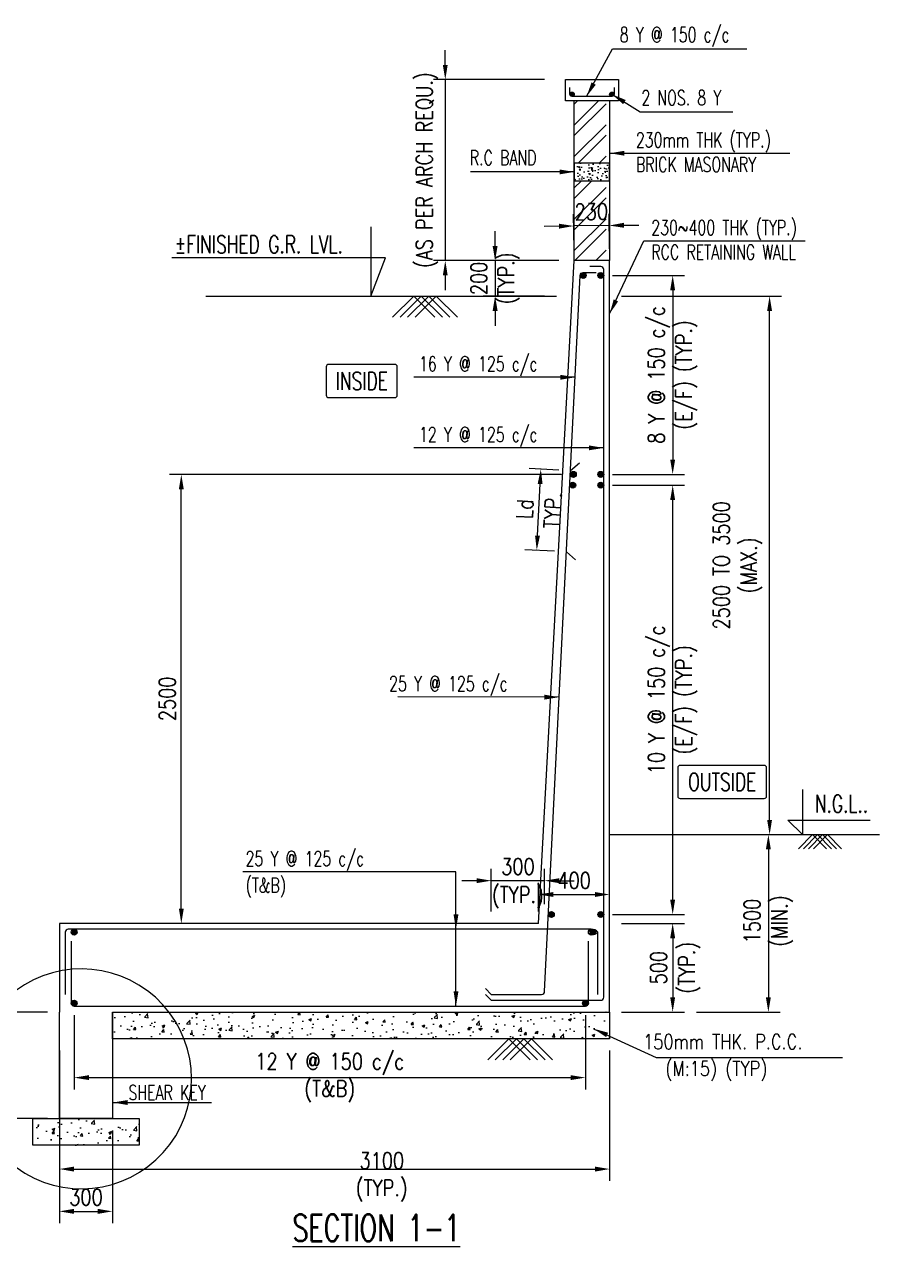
# Model space of a CAD drawing. Extents: x 345615 to 1272425, y -526289 to -156124.
# Drawn here: x 1182797 to 1197247, y -301343 to -280680 of the extents above; entities that cross this region are included whole.
import ezdxf
from ezdxf.enums import TextEntityAlignment as Align

# ---------------------------------------------------------------- set-up
doc = ezdxf.new("R2010")
doc.units = 0
doc.header["$LTSCALE"] = 500
doc.header["$MEASUREMENT"] = 0
doc.header["$PDMODE"] = 35
doc.header["$PDSIZE"] = -15
doc.layers.get('DEFPOINTS').update_dxf_attribs({"color": 4})
for name, color, linetype in [('FOOTING', 4, 'Continuous'), ('NO. BEAM', 3, 'Continuous'), ('S-COLUMN', 1, 'Continuous'), ('S-CONCRET LINE', 4, 'Continuous'), ('S-DIM-1', 5, 'Continuous'), ('S-FOOTING', 4, 'Continuous'), ('S-LEVEL SECTION', 3, 'Continuous'), ('S-PCC', 9, 'Continuous'), ('S-REINFORCEMENT', 6, 'Continuous'), ('S-RETAINING WALL', 6, 'Continuous'), ('S-TEXT', 2, 'Continuous'), ('S-TEXT-1', 4, 'Continuous'), ('S-TITIL', 6, 'Continuous'), ('TITLE', 4, 'Continuous')]:
    doc.layers.add(name, color=color, linetype=linetype)
doc.layers.add('hatch', color=7, linetype='Continuous', lineweight=5)
doc.styles.add('ROMANS', font='simplex.shx', dxfattribs={"width": 0.8, "height": 275, "bigfont": 'bigfont.shx'})
doc.dimstyles.new('dim100', dxfattribs={"dimtxt": 250, "dimasz": 250, "dimexe": 200, "dimexo": 200, "dimgap": 100, "dimtad": 1, "dimdec": 0, "dimzin": 0, "dimdsep": 46, "dimtxsty": 'ROMANS', "dimcen": 0, "dimclrd": 5, "dimclre": 5, "dimclrt": 4, "dimadec": 0, "dimazin": 0, "dimtfac": 1, "dimtdec": 0, "dimtix": 1, "dimtofl": 0, "dimtmove": 2, "dimatfit": 3, "dimfxl": 0, "dimtolj": 1, "dimtzin": 0, "dimlwd": -1, "dimlwe": -1, "dimarcsym": 0})
doc.dimstyles.new('dim33.33', dxfattribs={"dimtxt": 250, "dimasz": 250, "dimexe": 200, "dimexo": 200, "dimgap": 100, "dimtad": 1, "dimdec": 0, "dimlfac": 0.333331, "dimzin": 0, "dimdsep": 46, "dimtxsty": 'ROMANS', "dimcen": 0, "dimclrd": 5, "dimclre": 5, "dimclrt": 4, "dimadec": 0, "dimazin": 0, "dimtfac": 1, "dimtdec": 0, "dimtix": 1, "dimtofl": 0, "dimtmove": 2, "dimatfit": 3, "dimfxl": 0, "dimtolj": 1, "dimtzin": 0, "dimlwd": -1, "dimlwe": -1, "dimarcsym": 0})
doc.dimstyles.new('dim50', dxfattribs={"dimtxt": 250, "dimasz": 250, "dimexe": 200, "dimexo": 200, "dimgap": 100, "dimtad": 1, "dimdec": 0, "dimlfac": 0.5, "dimzin": 0, "dimdsep": 46, "dimtxsty": 'ROMANS', "dimcen": 0, "dimclrd": 5, "dimclre": 5, "dimclrt": 4, "dimadec": 0, "dimazin": 0, "dimtfac": 1, "dimtdec": 0, "dimtix": 1, "dimtofl": 0, "dimtmove": 2, "dimatfit": 3, "dimfxl": 0, "dimtolj": 1, "dimtzin": 0, "dimlwd": -1, "dimlwe": -1, "dimarcsym": 0})

# ---------------------------------------------------------------- blocks, each defined once
blk = doc.blocks.new('*D536')
at = {"layer": 'DEFPOINTS', "color": 0}
for p in [(1192536, -288470, 0), (1193751, -288470), (1192536, -295729, 0)]:
    blk.add_point(p, dxfattribs=at)
at = {"layer": 'S-DIM-1', "color": 5}
for p, q in [((1192736, -288470), (1193951, -288470)), ((1192736, -295729), (1193951, -295729))]:
    blk.add_line(p, q, dxfattribs=at)
at = {"layer": 'S-DIM-1', "color": 5, "lineweight": -3}
blk.add_line((1193751, -295479), (1193751, -288720), dxfattribs=at)
at = {"layer": 'S-DIM-1', "color": 5}
for points in [[(1193709, -288720), (1193792, -288720), (1193751, -288470)], [(1193709, -295479), (1193792, -295479), (1193751, -295729)]]:
    blk.add_solid(points, dxfattribs=at)
at = {"layer": 'S-DIM-1', "color": 4, "insert": (1193751, -292099), "char_height": 275, "attachment_point": 5, "rotation": 90, "style": 'ROMANS'}
blk.add_mtext('\\A1;10 Y @ 150 c/c\\P(E/F) (TYP.)', dxfattribs=at)
blk = doc.blocks.new('*D537')
at = {"layer": 'DEFPOINTS', "color": 0}
for p in [(1192686, -285274), (1195389, -285274), (1194896, -294379)]:
    blk.add_point(p, dxfattribs=at)
at = {"layer": 'S-DIM-1', "color": 5}
for p, q in [((1192886, -285274), (1195589, -285274)), ((1195096, -294379), (1195589, -294379))]:
    blk.add_line(p, q, dxfattribs=at)
at = {"layer": 'S-DIM-1', "color": 5, "lineweight": -3}
blk.add_line((1195389, -294129), (1195389, -285524), dxfattribs=at)
at = {"layer": 'S-DIM-1', "color": 5}
for points in [[(1195347, -285524), (1195430, -285524), (1195389, -285274)], [(1195347, -294129), (1195430, -294129), (1195389, -294379)]]:
    blk.add_solid(points, dxfattribs=at)
at = {"layer": 'S-DIM-1', "color": 4, "insert": (1194850, -289826), "char_height": 275, "attachment_point": 5, "rotation": 90, "style": 'ROMANS'}
blk.add_mtext('\\A1;2500 TO 3500\\P(MAX.)', dxfattribs=at)
blk = doc.blocks.new('*D538')
at = {"layer": 'DEFPOINTS', "color": 0}
for p in [(1192686, -295879), (1192686, -297379), (1193751, -297379)]:
    blk.add_point(p, dxfattribs=at)
at = {"layer": 'S-DIM-1', "color": 5}
for p, q in [((1192886, -295879), (1193951, -295879)), ((1192886, -297379), (1193951, -297379))]:
    blk.add_line(p, q, dxfattribs=at)
at = {"layer": 'S-DIM-1', "color": 5, "lineweight": -3}
blk.add_line((1193751, -296129), (1193751, -297129), dxfattribs=at)
at = {"layer": 'S-DIM-1', "color": 5}
for points in [[(1193709, -296129), (1193792, -296129), (1193751, -295879)], [(1193709, -297129), (1193792, -297129), (1193751, -297379)]]:
    blk.add_solid(points, dxfattribs=at)
at = {"layer": 'S-DIM-1', "color": 4, "char_height": 275, "rotation": 90, "style": 'ROMANS'}
for s, insert, attachment_point in [('\\A1;(TYP.)', (1193851, -296629), 2), ('\\A1;500', (1193651, -296629), 8)]:
    blk.add_mtext(s, dxfattribs=dict(at, insert=insert, attachment_point=attachment_point))
blk = doc.blocks.new('*D539')
at = {"layer": 'DEFPOINTS', "color": 0}
for p in [(1183636, -297229, -19), (1192276, -297229, -19), (1192276, -298487)]:
    blk.add_point(p, dxfattribs=at)
at = {"layer": 'S-DIM-1', "color": 5}
for p, q in [((1183636, -297429), (1183636, -298687)), ((1192276, -297429), (1192276, -298687)), ((1183886, -298487), (1192026, -298487))]:
    blk.add_line(p, q, dxfattribs=at)
for points in [[(1183886, -298445), (1183886, -298528), (1183636, -298487)], [(1192026, -298445), (1192026, -298528), (1192276, -298487)]]:
    blk.add_solid(points, dxfattribs=at)
at = {"layer": 'S-DIM-1', "color": 4, "insert": (1187956, -298487), "char_height": 275, "attachment_point": 5, "style": 'ROMANS'}
blk.add_mtext('\\A1;12 Y @ 150 c/c\\P(T&B)', dxfattribs=at)
blk = doc.blocks.new('*D540')
at = {"layer": 'DEFPOINTS', "color": 0}
for p in [(1183386, -297829, -19), (1192686, -297829, -19), (1192686, -300033)]:
    blk.add_point(p, dxfattribs=at)
at = {"layer": 'S-DIM-1', "color": 5}
for p, q in [((1183386, -298029), (1183386, -300233)), ((1192686, -298029), (1192686, -300233)), ((1183636, -300033), (1192436, -300033))]:
    blk.add_line(p, q, dxfattribs=at)
for points in [[(1183636, -299991), (1183636, -300075), (1183386, -300033)], [(1192436, -299991), (1192436, -300075), (1192686, -300033)]]:
    blk.add_solid(points, dxfattribs=at)
at = {"layer": 'S-DIM-1', "color": 4, "insert": (1188835, -299937), "char_height": 275, "attachment_point": 5, "style": 'ROMANS'}
blk.add_mtext('\\A1;\\P3100\\P(TYP.)', dxfattribs=at)
blk = doc.blocks.new('*D541')
at = {"layer": 'DEFPOINTS', "color": 0}
for p in [(1190686, -295157), (1190686, -295879), (1191586, -295752)]:
    blk.add_point(p, dxfattribs=at)
at = {"layer": 'S-DIM-1', "color": 5}
for p, q in [((1190686, -295679), (1190686, -294957)), ((1191586, -295552), (1191586, -294957))]:
    blk.add_line(p, q, dxfattribs=at)
at = {"layer": 'S-DIM-1', "color": 5, "lineweight": -3}
for p, q in [((1190436, -295157), (1190186, -295157)), ((1191586, -295157), (1190686, -295157)), ((1191836, -295157), (1192086, -295157))]:
    blk.add_line(p, q, dxfattribs=at)
at = {"layer": 'S-DIM-1', "color": 5}
for points in [[(1190436, -295115), (1190436, -295199), (1190686, -295157)], [(1191836, -295115), (1191836, -295199), (1191586, -295157)]]:
    blk.add_solid(points, dxfattribs=at)
at = {"layer": 'S-DIM-1', "color": 4, "char_height": 275, "style": 'ROMANS'}
for s, insert, attachment_point in [('\\A1;300', (1191136, -295057), 8), ('\\A1;(TYP.)', (1191136, -295257), 2)]:
    blk.add_mtext(s, dxfattribs=dict(at, insert=insert, attachment_point=attachment_point))
blk = doc.blocks.new('*D542')
at = {"layer": 'DEFPOINTS', "color": 0}
for p in [(1194841, -294379), (1193951, -297379), (1195368, -297379)]:
    blk.add_point(p, dxfattribs=at)
at = {"layer": 'S-DIM-1', "color": 5}
for p, q in [((1195041, -294379), (1195568, -294379)), ((1194151, -297379), (1195568, -297379))]:
    blk.add_line(p, q, dxfattribs=at)
at = {"layer": 'S-DIM-1', "color": 5, "lineweight": -3}
blk.add_line((1195368, -294629), (1195368, -297129), dxfattribs=at)
at = {"layer": 'S-DIM-1', "color": 5}
for points in [[(1195326, -294629), (1195410, -294629), (1195368, -294379)], [(1195326, -297129), (1195410, -297129), (1195368, -297379)]]:
    blk.add_solid(points, dxfattribs=at)
at = {"layer": 'S-DIM-1', "color": 4, "insert": (1195368, -295840), "char_height": 275, "attachment_point": 5, "rotation": 90, "style": 'ROMANS'}
blk.add_mtext('\\A1;1500\\P(MIN.)', dxfattribs=at)
blk = doc.blocks.new('*D543')
at = {"layer": 'DEFPOINTS', "color": 0}
for p in [(1192029, -284674, -1), (1190750, -285274), (1191786, -285274, -1)]:
    blk.add_point(p, dxfattribs=at)
at = {"layer": 'S-DIM-1', "color": 5, "lineweight": -3}
for p, q in [((1190750, -284424), (1190750, -284174)), ((1190750, -284674), (1190750, -285274)), ((1190750, -285524), (1190750, -285774))]:
    blk.add_line(p, q, dxfattribs=at)
at = {"layer": 'S-DIM-1', "color": 5}
for p, q in [((1191829, -284674), (1190550, -284674)), ((1191586, -285274), (1190550, -285274))]:
    blk.add_line(p, q, dxfattribs=at)
for points in [[(1190708, -284424), (1190792, -284424), (1190750, -284674)], [(1190708, -285524), (1190792, -285524), (1190750, -285274)]]:
    blk.add_solid(points, dxfattribs=at)
at = {"layer": 'S-DIM-1', "color": 4, "insert": (1190750, -284974), "char_height": 275, "attachment_point": 5, "rotation": 90, "style": 'ROMANS'}
blk.add_mtext('\\A1;200\\P(TYP.)', dxfattribs=at)
blk = doc.blocks.new('*D544')
at = {"layer": 'DEFPOINTS', "color": 0}
for p in [(1191786, -281614), (1189908, -284674), (1192029, -284674)]:
    blk.add_point(p, dxfattribs=at)
at = {"layer": 'S-DIM-1', "color": 5, "lineweight": -3}
for p, q in [((1189908, -281364), (1189908, -281114)), ((1189908, -281614), (1189908, -284674)), ((1189908, -284924), (1189908, -285174))]:
    blk.add_line(p, q, dxfattribs=at)
at = {"layer": 'S-DIM-1', "color": 5}
for p, q in [((1191586, -281614), (1189708, -281614)), ((1191829, -284674), (1189708, -284674))]:
    blk.add_line(p, q, dxfattribs=at)
for points in [[(1189866, -281364), (1189949, -281364), (1189908, -281614)], [(1189866, -284924), (1189949, -284924), (1189908, -284674)]]:
    blk.add_solid(points, dxfattribs=at)
at = {"layer": 'S-DIM-1', "color": 4, "insert": (1189598, -283144), "char_height": 275, "attachment_point": 5, "rotation": 90, "style": 'ROMANS'}
blk.add_mtext('\\A1;(AS PER ARCH REQU.)', dxfattribs=at)
blk = doc.blocks.new('*D620')
at = {"layer": 'DEFPOINTS', "color": 0}
for p in [(1183386, -297379), (1182428, -299179), (1183386, -299179)]:
    blk.add_point(p, dxfattribs=at)
at = {"layer": 'S-DIM-1', "color": 5}
for p, q in [((1183186, -297379), (1182228, -297379)), ((1183186, -299179), (1182228, -299179))]:
    blk.add_line(p, q, dxfattribs=at)
at = {"layer": 'S-DIM-1', "color": 5, "lineweight": -3}
blk.add_line((1182428, -297629), (1182428, -298929), dxfattribs=at)
at = {"layer": 'S-DIM-1', "color": 5}
for points in [[(1182386, -297629), (1182469, -297629), (1182428, -297379)], [(1182386, -298929), (1182469, -298929), (1182428, -299179)]]:
    blk.add_solid(points, dxfattribs=at)
at = {"layer": 'S-DIM-1', "color": 4, "insert": (1182190, -298279), "char_height": 275, "attachment_point": 5, "rotation": 90, "style": 'ROMANS'}
blk.add_mtext('\\A1;600', dxfattribs=at)
blk = doc.blocks.new('*D621')
at = {"layer": 'DEFPOINTS', "color": 0}
for p in [(1192686, -295391), (1191486, -295879), (1192686, -295879)]:
    blk.add_point(p, dxfattribs=at)
at = {"layer": 'S-DIM-1', "color": 5}
for p, q in [((1191486, -295679), (1191486, -295191)), ((1192686, -295679), (1192686, -295191))]:
    blk.add_line(p, q, dxfattribs=at)
at = {"layer": 'S-DIM-1', "color": 5, "lineweight": -3}
blk.add_line((1191736, -295391), (1192436, -295391), dxfattribs=at)
at = {"layer": 'S-DIM-1', "color": 5}
for points in [[(1191736, -295349), (1191736, -295432), (1191486, -295391)], [(1192436, -295349), (1192436, -295432), (1192686, -295391)]]:
    blk.add_solid(points, dxfattribs=at)
at = {"layer": 'S-DIM-1', "color": 4, "insert": (1192086, -295153), "char_height": 275, "attachment_point": 5, "style": 'ROMANS'}
blk.add_mtext('\\A1;400', dxfattribs=at)
blk = doc.blocks.new('*D622')
at = {"layer": 'DEFPOINTS', "color": 0}
for p in [(1192080, -284088), (1192088, -284682), (1192686, -284674)]:
    blk.add_point(p, dxfattribs=at)
at = {"layer": 'S-DIM-1', "color": 5}
for p, q in [((1192086, -284482), (1192077, -283888)), ((1192683, -284474), (1192675, -283880))]:
    blk.add_line(p, q, dxfattribs=at)
at = {"layer": 'S-DIM-1', "color": 5, "lineweight": -3}
for p, q in [((1191830, -284091), (1191580, -284095)), ((1192678, -284080), (1192080, -284088)), ((1192928, -284076), (1193178, -284073))]:
    blk.add_line(p, q, dxfattribs=at)
at = {"layer": 'S-DIM-1', "color": 5}
for points in [[(1191830, -284050), (1191831, -284133), (1192080, -284088)], [(1192927, -284034), (1192928, -284118), (1192678, -284080)]]:
    blk.add_solid(points, dxfattribs=at)
at = {"layer": 'S-DIM-1', "color": 4, "insert": (1192376, -283846), "char_height": 275, "attachment_point": 5, "rotation": 0.7851, "style": 'ROMANS'}
blk.add_mtext('\\A1;230', dxfattribs=at)
blk = doc.blocks.new('*D623')
at = {"layer": 'DEFPOINTS', "color": 0}
for p in [(1192536, -284924, 0), (1192536, -288288, 0), (1193751, -288288)]:
    blk.add_point(p, dxfattribs=at)
at = {"layer": 'S-DIM-1', "color": 5}
for p, q in [((1192736, -284924), (1193951, -284924)), ((1192736, -288288), (1193951, -288288))]:
    blk.add_line(p, q, dxfattribs=at)
at = {"layer": 'S-DIM-1', "color": 5, "lineweight": -3}
blk.add_line((1193751, -285174), (1193751, -288038), dxfattribs=at)
at = {"layer": 'S-DIM-1', "color": 5}
for points in [[(1193709, -285174), (1193792, -285174), (1193751, -284924)], [(1193709, -288038), (1193792, -288038), (1193751, -288288)]]:
    blk.add_solid(points, dxfattribs=at)
at = {"layer": 'S-DIM-1', "color": 4, "insert": (1193751, -286606), "char_height": 275, "attachment_point": 5, "rotation": 90, "style": 'ROMANS'}
blk.add_mtext('\\A1;8 Y @ 150 c/c\\P(E/F) (TYP.)', dxfattribs=at)
blk = doc.blocks.new('*D624')
at = {"layer": 'DEFPOINTS', "color": 0}
for p in [(1185447, -288288), (1192072, -288288), (1191486, -295879)]:
    blk.add_point(p, dxfattribs=at)
at = {"layer": 'S-DIM-1', "color": 5}
for p, q in [((1191872, -288288), (1185247, -288288)), ((1191286, -295879), (1185247, -295879))]:
    blk.add_line(p, q, dxfattribs=at)
at = {"layer": 'S-DIM-1', "color": 5, "lineweight": -3}
blk.add_line((1185447, -295629), (1185447, -288538), dxfattribs=at)
at = {"layer": 'S-DIM-1', "color": 5}
for points in [[(1185406, -288538), (1185489, -288538), (1185447, -288288)], [(1185406, -295629), (1185489, -295629), (1185447, -295879)]]:
    blk.add_solid(points, dxfattribs=at)
at = {"layer": 'S-DIM-1', "color": 4, "insert": (1185210, -292083), "char_height": 275, "attachment_point": 5, "rotation": 90, "style": 'ROMANS'}
blk.add_mtext('\\A1;2500', dxfattribs=at)
blk = doc.blocks.new('*D625')
at = {"layer": 'DEFPOINTS', "color": 0, "ltscale": 0.3}
for p in [(1191523, -288199), (1192024, -288224), (1191956, -289597)]:
    blk.add_point(p, dxfattribs=at)
at = {"layer": 'FOOTING', "color": 5, "ltscale": 0.3}
for p, q in [((1191825, -288214), (1191323, -288189)), ((1191467, -289323), (1191510, -288449)), ((1191756, -289587), (1191255, -289562))]:
    blk.add_line(p, q, dxfattribs=at)
for points in [[(1191469, -288447), (1191552, -288451), (1191523, -288199)], [(1191425, -289321), (1191508, -289325), (1191454, -289572)]]:
    blk.add_solid(points, dxfattribs=at)
at = {"layer": 'FOOTING', "color": 4, "ltscale": 0.3, "char_height": 275, "attachment_point": 5, "rotation": 87.1495, "style": 'ROMANS'}
for s, insert in [('\\A1;TYP.', (1191726, -288897)), ('\\A1;Ld', (1191251, -288874))]:
    blk.add_mtext(s, dxfattribs=dict(at, insert=insert))
blk = doc.blocks.new('*D626')
at = {"layer": 'DEFPOINTS', "color": 0}
for p in [(1183386, -299179), (1184286, -299179), (1184286, -300748)]:
    blk.add_point(p, dxfattribs=at)
at = {"layer": 'S-DIM-1', "color": 5}
for p, q in [((1183386, -299379), (1183386, -300948)), ((1184286, -299379), (1184286, -300948))]:
    blk.add_line(p, q, dxfattribs=at)
at = {"layer": 'S-DIM-1', "color": 5, "lineweight": -3}
blk.add_line((1183636, -300748), (1184036, -300748), dxfattribs=at)
at = {"layer": 'S-DIM-1', "color": 5}
for points in [[(1183636, -300706), (1183636, -300790), (1183386, -300748)], [(1184036, -300706), (1184036, -300790), (1184286, -300748)]]:
    blk.add_solid(points, dxfattribs=at)
at = {"layer": 'S-DIM-1', "color": 4, "insert": (1183836, -300510), "char_height": 275, "attachment_point": 5, "style": 'ROMANS'}
blk.add_mtext('\\A1;300', dxfattribs=at)

msp = doc.modelspace()

# ---------------------------------------------------------------- hatches: boundary and pattern name
at = {"layer": 'hatch', "linetype": 'ByBlock', "lineweight": -2, "ltscale": 20}
h = msp.add_hatch(dxfattribs=at)
h.set_pattern_fill('ANSI32', color=9, scale=1000)
h.set_pattern_definition([(45, (857276.07, -578481.78), (-265.16504, 265.16504), []), (45, (857452.85, -578481.78), (-265.16504, 265.16504), [])])
h.paths.add_polyline_path([(1192088.794, -283023.698), (1192626.074, -283023.698), (1192626.074, -281973.698), (1192088.794, -281973.698)])
h.paths.add_polyline_path([(1192626.074, -283323.698), (1192088.794, -283323.698), (1192088.794, -284673.698), (1192626.074, -284673.698)])
at = {"layer": 'S-PCC', "linetype": 'ByBlock'}
h = msp.add_hatch(dxfattribs=at)
h.set_pattern_fill('AR-CONC,_O', color=256, scale=30)
h.set_pattern_definition([(50, (-17131465.38, 1126816.23), (215.1780548, -18.8256405), [22.5, -247.5]), (355, (-17131465.38, 1126816.23), (-41.6254, 225.65764), [18, -198]), (100.4514445, (-17131447.45, 1126814.66), (173.552654, 206.8319973), [19.1220576, -210.3426336]), (46.1842, (-17131465.38, 1126876.23), (320.1723992, -49.6557842), [33.75, -371.25]), (96.6356355, (-17131438.7, 1126872.1), (280.3985837, 292.23558), [28.6831026, -315.514128]), (351.184164, (-17131465.4, 1126876.23), (280.3985835, 292.23558), [27, -297.0000003]), (21, (-17131435.38, 1126861.23), (179.0721156, -120.7856672), [22.5, -247.5]), (326, (-17131435.38, 1126861.23), (72.9945996, 217.5450135), [18, -198]), (71.4514447, (-17131420.46, 1126851.17), (252.066713, 96.7593458), [19.122057, -210.3426336]), (37.5, (-17131465.385, 1126816.23), (3.6479566, 99.86815615), [0, -195.6, 0, -201, 0, -198.75]), (7.5, (-17131465.38, 1126816.23), (78.92086123, 118.32351356), [0, -114.6, 0, -191.1, 0, -75.75]), (327.5, (-17131532.285, 1126816.23), (160.14673085, -6.76646152), [0, -75, 0, -234, 0, -310.5]), (317.5, (-17131562.28, 1126816.23), (174.9558508, 30.0314947), [0, -97.5, 0, -155.4, 0, -220.5])])
h.paths.add_polyline_path([(1192686.074, -283023.698), (1192088.794, -283023.698), (1192088.794, -283323.698), (1192686.074, -283323.698)])
h = msp.add_hatch(dxfattribs=at)
h.set_pattern_fill('AR-CONC,_O', color=256, scale=66.666667)
h.set_pattern_definition([(50, (-15909581.35, 113948.52), (478.173455, -41.834757), [50, -550]), (355, (-15909581.35, 113948.5), (-92.500889, 501.461422), [40, -440]), (100.4514445, (-15909541.5, 113945.04), (385.672564, 459.626661), [42.493461, -467.428075]), (46.1842, (-15909581.35, 114081.85), (711.49422, -110.346187), [75, -825]), (96.6356355, (-15909522.06, 114072.66), (623.107964, 649.4124), [63.740228, -701.142507]), (351.184164, (-15909581.35, 114081.85), (623.107963, 649.4124), [60, -660]), (21, (-15909514.7, 114048.52), (397.938035, -268.412594), [50, -550]), (326, (-15909514.7, 114048.5), (162.210221, 483.433363), [40, -440]), (71.4514447, (-15909481.52, 114026.15), (560.148251, 215.020769), [42.49346, -467.428075]), (37.5, (-15909581.35, 113948.52), (8.1065702, 221.9292359), [0, -434.6666667, 0, -446.6666667, 0, -441.6666667]), (7.5, (-15909581.35, 113948.52), (175.3796916, 262.9411413), [0, -254.6666667, 0, -424.6666667, 0, -168.3333333]), (327.5, (-15909730.02, 113948.52), (355.8816241, -15.0365812), [0, -166.6666667, 0, -520, 0, -690]), (317.5, (-15909796.7, 113948.52), (388.7907796, 66.736655), [0, -216.6666667, 0, -345.3333333, 0, -490])])
h.paths.add_polyline_path([(1184286.074, -297828.698), (1184286.074, -297378.698), (1192686.074, -297378.698), (1192686.074, -297828.698)])
h = msp.add_hatch(dxfattribs=at)
h.set_pattern_fill('AR-CONC,_O', color=256, scale=66.666667)
h.set_pattern_definition([(50, (-15910481.35, 112148.52), (478.173455, -41.834757), [50, -550]), (355, (-15910481.35, 112148.5), (-92.500889, 501.461422), [40, -440]), (100.4514445, (-15910441.5, 112145.04), (385.672564, 459.626661), [42.493461, -467.428075]), (46.1842, (-15910481.35, 112281.85), (711.49422, -110.346187), [75, -825]), (96.6356355, (-15910422.06, 112272.66), (623.107964, 649.4124), [63.740228, -701.142507]), (351.184164, (-15910481.35, 112281.85), (623.107963, 649.4124), [60, -660]), (21, (-15910414.7, 112248.52), (397.938035, -268.412594), [50, -550]), (326, (-15910414.7, 112248.5), (162.210221, 483.433363), [40, -440]), (71.4514447, (-15910381.52, 112226.15), (560.148251, 215.020769), [42.49346, -467.428075]), (37.5, (-15910481.35, 112148.52), (8.1065702, 221.9292359), [0, -434.6666667, 0, -446.6666667, 0, -441.6666667]), (7.5, (-15910481.35, 112148.52), (175.3796916, 262.9411413), [0, -254.6666667, 0, -424.6666667, 0, -168.3333333]), (327.5, (-15910630.02, 112148.52), (355.8816241, -15.0365812), [0, -166.6666667, 0, -520, 0, -690]), (317.5, (-15910696.7, 112148.52), (388.7907796, 66.736655), [0, -216.6666667, 0, -345.3333333, 0, -490])])
h.paths.add_polyline_path([(1182936.074, -299628.698), (1182936.074, -299178.698), (1184736.074, -299178.698), (1184736.074, -299628.698)])

# ---------------------------------------------------------------- linework, layer by layer
at = {"layer": 'FOOTING', "ltscale": 0.3, "elevation": -11.068}
msp.add_lwpolyline([(1184286.074, -297378.698), (1184286.074, -299178.698), (1183386.074, -299178.698), (1183386.074, -297378.698)], dxfattribs=at)
at = {"layer": 'NO. BEAM', "color": 7, "elevation": -11.068}
for points in [[(1189057.492, -286428.76), (1187937.492, -286428.76, 0.414213562), (1187897.492, -286468.76), (1187897.492, -286948.76, 0.414213562), (1187937.492, -286988.76), (1189057.492, -286988.76, 0.414213562), (1189097.492, -286948.76), (1189097.492, -286468.76, 0.414213562)], [(1195297.308, -293207.143), (1193877.308, -293207.143, 0.414213562), (1193837.308, -293247.143), (1193837.308, -293727.143, 0.414213562), (1193877.308, -293767.143), (1195297.308, -293767.143, 0.414213562), (1195337.308, -293727.143), (1195337.308, -293247.143, 0.414213562)]]:
    msp.add_lwpolyline(points, format="xyb", close=True, dxfattribs=at)
at = {"layer": 'S-COLUMN', "color": 4}
msp.add_line((1192088.794, -284634.694, -11.068), (1192088.794, -281973.698, -11.068), dxfattribs=at)
at = {"layer": 'S-COLUMN', "color": 4, "elevation": -11.068}
for points in [[(1192088.794, -284673.698), (1192088.794, -281973.698)], [(1192686.074, -281973.698), (1192686.074, -284673.698)]]:
    msp.add_lwpolyline(points, dxfattribs=at)
at = {"layer": 'S-CONCRET LINE', "elevation": -11.068}
msp.add_lwpolyline([(1191938.794, -281973.698), (1191938.794, -281613.698), (1192836.074, -281613.698), (1192836.074, -281973.698)], close=True, dxfattribs=at)
at = {"layer": 'S-FOOTING', "elevation": -11.068}
for points in [[(1191486.074, -295878.698), (1183386.074, -295878.698), (1183386.074, -297378.698)], [(1184286.074, -297378.698), (1192686.074, -297378.698)]]:
    msp.add_lwpolyline(points, dxfattribs=at)
at = {"layer": 'S-LEVEL SECTION'}
for p, q in [((1185863.228, -285273.698, -11.068), (1191786.074, -285273.698, -11.068)), ((1192686.074, -294378.698, -11.068), (1197246.791, -294378.698, -11.068))]:
    msp.add_line(p, q, dxfattribs=at)
at = {"layer": 'S-LEVEL SECTION', "elevation": -11.068}
for points in [[(1188647.194, -284103.298), (1188647.194, -285273.698), (1188897.194, -284623.698), (1185286.565, -284623.698)], [(1195944.787, -293613.56), (1195944.787, -294378.698), (1195694.787, -294133.96), (1197088.518, -294133.96)]]:
    msp.add_lwpolyline(points, dxfattribs=at)
at = {"layer": 'S-PCC', "elevation": -11.068}
for points in [[(1192686.074, -283023.698), (1192088.794, -283023.698), (1192088.794, -283323.698), (1192686.074, -283323.698)], [(1184286.074, -297828.698), (1184286.074, -297378.698), (1192686.074, -297378.698), (1192686.074, -297828.698)], [(1182936.074, -299628.698), (1182936.074, -299178.698), (1184736.074, -299178.698), (1184736.074, -299628.698)]]:
    msp.add_lwpolyline(points, close=True, dxfattribs=at)
for points in [[(1189017.149, -285631.671), (1189375.121, -285273.698), (1189733.094, -285631.671)], [(1189143.711, -285631.671), (1189501.684, -285273.698), (1189859.657, -285631.671)], [(1189270.274, -285631.671), (1189628.246, -285273.698), (1189986.219, -285631.671)], [(1189396.836, -285631.671), (1189754.809, -285273.698), (1190112.782, -285631.671)], [(1196352.295, -294617.346), (1196113.647, -294378.698), (1195874.998, -294617.346)], [(1196436.67, -294617.346), (1196198.022, -294378.698), (1195959.373, -294617.346)], [(1196521.045, -294617.346), (1196282.397, -294378.698), (1196043.748, -294617.346)], [(1196605.42, -294617.346), (1196366.772, -294378.698), (1196128.123, -294617.346)], [(1191342.449, -298186.671), (1190984.476, -297828.698), (1190626.504, -298186.671)], [(1191469.012, -298186.671), (1191111.039, -297828.698), (1190753.066, -298186.671)], [(1191595.574, -298186.671), (1191237.601, -297828.698), (1190879.629, -298186.671)], [(1191722.137, -298186.671), (1191364.164, -297828.698), (1191006.191, -298186.671)]]:
    msp.add_lwpolyline(points, dxfattribs=at)
at = {"layer": 'S-REINFORCEMENT', "color": 5, "ltscale": 10}
for p, q in [((1192024.473, -288223.906, -11.068), (1192174.64, -288090.222, -11.068)), ((1191956.088, -289597.352, -11.068), (1192106.255, -289731.036, -11.068))]:
    msp.add_line(p, q, dxfattribs=at)
at = {"layer": 'S-REINFORCEMENT', "color": 5, "elevation": -11.068}
msp.add_lwpolyline([(1192761.074, -281748.698), (1192761.074, -281861.198, -0.414213562), (1192723.574, -281898.698), (1192051.294, -281898.698, -0.414213562), (1192013.794, -281861.198), (1192013.794, -281748.698)], format="xyb", dxfattribs=at)
at = {"layer": 'S-REINFORCEMENT', "color": 5, "const_width": 37.5, "elevation": -11.068}
for points in [[(1192032.544, -281861.198, 1), (1192070.044, -281861.198, 1)], [(1192742.324, -281861.198, -1), (1192704.824, -281861.198, -1)]]:
    msp.add_lwpolyline(points, format="xyb", close=True, dxfattribs=at)
at = {"layer": 'S-REINFORCEMENT', "color": 5, "ltscale": 10, "elevation": -11.068}
for points in [[(1190586.074, -297078.698), (1190686.074, -297178.698), (1192536.074, -297178.698, 0.414213562), (1192586.074, -297128.698), (1192586.074, -284823.698, 0.414213562), (1192536.074, -284773.698), (1192348.794, -284773.698)], [(1190586.074, -296978.698), (1190686.074, -297078.698), (1191536.074, -297078.698, 0.414213562), (1191586.074, -297028.698), (1192188.794, -284923.698, -0.414213562), (1192238.794, -284873.698), (1192456.871, -284873.698)], [(1192486.074, -297078.698), (1192486.074, -296028.698, 0.242400153), (1192376.074, -295978.698), (1183536.074, -295978.698, 0.414213562), (1183486.074, -296028.698), (1183486.074, -297078.698)], [(1183586.074, -296178.698), (1183586.074, -297228.698, 0.414213562), (1183636.073, -297278.698), (1192276.074, -297278.698, 0.414213562), (1192326.074, -297228.698), (1192326.074, -296178.698)]]:
    msp.add_lwpolyline(points, format="xyb", dxfattribs=at)
at = {"layer": 'S-REINFORCEMENT', "color": 5, "ltscale": 10, "const_width": 50, "elevation": -11.068}
for points in [[(1192213.794, -284923.698, 1), (1192263.794, -284923.698, 1)], [(1192511.074, -284923.698, 1), (1192561.074, -284923.698, 1)], [(1192047.182, -288287.691, 1), (1192097.182, -288287.691, 1)], [(1192511.074, -288287.691, -1), (1192561.074, -288287.691, -1)], [(1192037.277, -288468.858, 1), (1192087.277, -288468.858, 1)], [(1192511.074, -288469.705, 1), (1192561.074, -288469.705, 1)], [(1191675.827, -295728.186, 1), (1191725.827, -295728.186, 1)], [(1192511.074, -295728.697, 1), (1192561.074, -295728.697, 1)], [(1183661.074, -296028.698, 1), (1183611.074, -296028.698, 1)], [(1192351.074, -296028.698, -0.454545455), (1192461.074, -296028.698, -0.454545455)], [(1183661.074, -297228.698, -1), (1183611.074, -297228.698, -1)], [(1192301.074, -297228.698, -1), (1192251.074, -297228.698, -1)]]:
    msp.add_lwpolyline(points, format="xyb", close=True, dxfattribs=at)
at = {"layer": 'S-REINFORCEMENT', "color": 5}
for centre in [(1192051.294, -281861.198, -11.068), (1192723.574, -281861.198, -11.068)]:
    msp.add_circle(centre, 37.5, dxfattribs=at)
at = {"layer": 'S-REINFORCEMENT', "color": 5, "ltscale": 10}
for centre in [(1192238.794, -284923.698, -11.068), (1192536.074, -284923.698, -11.068), (1192072.182, -288287.691, -11.068), (1192536.074, -288287.691, -11.068), (1192062.277, -288468.858, -11.068), (1192536.074, -288469.705, -11.068), (1191700.827, -295728.186, -11.068), (1192536.074, -295728.697, -11.068), (1183636.074, -296028.698, -11.068), (1192376.074, -296028.698, -11.068), (1183636.074, -297228.698, -11.068), (1192276.074, -297228.698, -11.068)]:
    msp.add_circle(centre, 50, dxfattribs=at)
at = {"layer": 'S-RETAINING WALL', "color": 4}
msp.add_line((1192686.074, -284673.698, -11.068), (1192088.794, -284673.698, -11.068), dxfattribs=at)
at = {"layer": 'S-RETAINING WALL', "color": 4, "elevation": -11.068}
for points in [[(1191486.074, -295878.698), (1192088.794, -284673.698)], [(1192686.074, -297378.698), (1192686.074, -284673.698)]]:
    msp.add_lwpolyline(points, dxfattribs=at)
at = {"layer": 'S-TEXT', "color": 2, "ltscale": 11}
msp.add_arc((1183761.074, -298507.511, 7.974), 1859.274, 233.5693979, 211.1762062, dxfattribs=at)

# ---------------------------------------------------------------- texts
at = {"layer": 'S-LEVEL SECTION', "style": 'ROMANS', "width": 0.7}
for s, p in [('%%PFINISHED G.R. LVL.', (1185333.328, -284398.698, -11.068)), ('N.G.L..', (1196154.253, -293856.406, 18.189))]:
    msp.add_text(s, height=300, dxfattribs=at).set_placement(p, align=Align.MIDDLE_LEFT)
at = {"layer": 'S-TEXT-1', "style": 'ROMANS'}
for s, width, p in [('8 Y @ 150 c/c', 0.7, (1192856.574, -280852.943, -11.068)), ('2 NOS. 8 Y', 0.7, (1193221.408, -281918.827, -11.068)), ('230mm THK (TYP.)', 0.7, (1193129.408, -282633.196, -11.068)), ('R.C BAND', 0.7, (1190323.846, -282933.698, -11.068)), ('BRICK MASONARY', 0.7, (1193129.408, -283047.482, -11.068)), ('230~400 THK (TYP.)', 0.7, (1193389.376, -284115.464, -11.068)), ('RCC RETAINING WALL', 0.7, (1193389.376, -284529.75, -11.068)), ('16 Y @ 125 c/c', 0.7, (1189464.114, -286418.016, -11.068)), ('12 Y @ 125 c/c', 0.7, (1189464.114, -287614.474, -11.068)), ('25 Y @ 125 c/c', 0.7, (1188958.045, -291825.722, -11.068)), ('25 Y @ 125 c/c', 0.7, (1186533.192, -294784.078, -11.068)), ('(T&B)', 0.7, (1186533.192, -295234.078, -11.068)), ('150mm THK. P.C.C.', 0.8, (1193251.989, -297879.13, 178.519)), ('(M:15) (TYP)', 0.8, (1193627.746, -298333.984, 178.519)), ('SHEAR KEY', 0.7, (1184553.997, -298740.116, -11.068))]:
    msp.add_text(s, height=250, dxfattribs=dict(at, width=width)).set_placement(p, align=Align.MIDDLE_LEFT)
at = {"layer": 'S-TITIL', "style": 'ROMANS', "width": 0.7}
msp.add_text('%%USECTION 1-1', height=450, dxfattribs=at).set_placement((1188743.181, -301028.03, 8.349), align=Align.MIDDLE_CENTER)
at = {"layer": 'TITLE', "color": 2, "style": 'ROMANS', "width": 0.7}
for s, p in [('INSIDE', (1188497.492, -286708.76, -11.068)), ('OUTSIDE', (1194587.308, -293487.143, -11.068))]:
    msp.add_text(s, height=300, dxfattribs=at).set_placement(p, align=Align.MIDDLE_CENTER)

# ---------------------------------------------------------------- dimensions: what is measured, and where the dimension line sits
at = {"layer": 'FOOTING', "ltscale": 0.3}
dim = msp.add_aligned_dim(p1=(1191956.088, -289597.352, -11.068), p2=(1192024.473, -288223.906, -11.068), distance=502.431, text='Ld\\XTYP.', dimstyle='dim50', dxfattribs=at)
dim.commit()
dim.dimension.update_dxf_attribs({"geometry": '*D625', "text_midpoint": (1191488.472, -288885.643, -11.068)})
at = {"layer": 'S-DIM-1'}
for base, p1, p2, angle, text, override, picture, middle in [((1189907.574, -284673.698, -11.068), (1191786.074, -281613.698, -11.068), (1192028.794, -284673.698, -11.068), 90, '(AS PER ARCH REQU.)', {"dimtofl": 1, "dimtmove": 0, "dimlwd": 65533}, '*D544', (1189598.05, -283143.698, -11.068)), ((1185447.242, -288287.691, -11.068), (1191486.074, -295878.698, -11.068), (1192072.182, -288287.691, -11.068), 90, '2500', {"dimtofl": 1, "dimtmove": 0, "dimlwd": 65533}, '*D624', (1185209.742, -292083.194, -11.068)), ((1190686.074, -295156.995, -11.068), (1191586.074, -295751.894, -11.068), (1190686.074, -295878.698, -11.068), 180, '<>\\X(TYP.)', {"dimtxt": 250, "dimasz": 250, "dimtofl": 1, "dimtmove": 0, "dimlwd": 65533}, '*D541', (1191136.074, -295156.995, -11.068)), ((1193750.705, -297378.698, -11.068), (1192686.074, -295878.698, -11.068), (1192686.074, -297378.698, -11.068), 90, '<>\\X(TYP.)', {"dimtxt": 250, "dimasz": 250, "dimtofl": 1, "dimtmove": 0, "dimlwd": 65533}, '*D538', (1193750.705, -296628.698, -11.068))]:
    dim = msp.add_linear_dim(base=base, p1=p1, p2=p2, angle=angle, text=text, dimstyle='dim33.33', override=override, dxfattribs=at)
    dim.commit()
    dim.dimension.update_dxf_attribs({"geometry": picture, "text_midpoint": middle})
dim = msp.add_aligned_dim(p1=(1192686.074, -284673.698, -11.068), p2=(1192088.354, -284681.889, -11.068), distance=-594.206, text='230', dimstyle='dim33.33', override={"dimtofl": 1, "dimtmove": 0, "dimlwd": 65533}, dxfattribs=at)
dim.commit()
dim.dimension.update_dxf_attribs({"geometry": '*D622', "text_midpoint": (1192375.817, -283846.166, -11.068)})
for base, p1, p2, angle, text, override, picture, middle in [((1190749.956, -285273.698, -9.815), (1192028.794, -284673.698, -11.068), (1191786.074, -285273.698, -11.068), 90, '<>\\X(TYP.)', {"dimtofl": 1, "dimtmove": 0, "dimlwd": 65533}, '*D543', (1190749.956, -284973.698, -9.815)), ((1193750.705, -288287.691, -11.068), (1192536.074, -284923.698, -11.068), (1192536.074, -288287.691, -11.068), 270, '8 Y @ 150 c/c\\X(E/F) (TYP.)', {"dimtxt": 250, "dimasz": 250, "dimtxsty": 'ROMANS', "dimtofl": 1, "dimtmove": 0, "dimlwd": 65533}, '*D623', (1193750.705, -286605.694, -11.068)), ((1195388.582, -285273.698, -11.068), (1194895.775, -294378.698, -11.068), (1192686.074, -285273.698, -11.068), 270, '2500 TO 3500\\P(MAX.)', {"dimtofl": 1, "dimtmove": 0, "dimlwd": 65533}, '*D537', (1195388.582, -289826.198, -11.068)), ((1193750.705, -288469.705, -11.068), (1192536.074, -295728.697, -11.068), (1192536.074, -288469.705, -11.068), 90, '10 Y @ 150 c/c\\X(E/F) (TYP.)', {"dimtxt": 250, "dimasz": 250, "dimtxsty": 'ROMANS', "dimtofl": 1, "dimtmove": 0, "dimlwd": 65533}, '*D536', (1193750.705, -292099.201, -11.068)), ((1195368.065, -297378.698, -11.068), (1194840.56, -294378.698, -11.068), (1193950.705, -297378.698, -11.068), 90, '1500\\X(MIN.)', {"dimtofl": 1, "dimtmove": 1, "dimlwd": 65533}, '*D542', (1195368.065, -295839.782, -11.068))]:
    dim = msp.add_linear_dim(base=base, p1=p1, p2=p2, angle=angle, text=text, dimstyle='dim33.33', override=override, dxfattribs=at)
    dim.commit()
    dim.dimension.update_dxf_attribs({"geometry": picture, "text_midpoint": middle, "dimtype": 160})
for p1, p2, distance, picture, middle in [((1191486.074, -295878.698, -11.068), (1192686.074, -295878.698, -11.068), 488.036, '*D621', (1192086.074, -295153.162, -11.068)), ((1183386.074, -297378.698, -11.068), (1183386.074, -299178.698, -11.068), -958.241, '*D620', (1182190.333, -298278.698, -11.068)), ((1183386.074, -299178.698, -11.068), (1184286.074, -299178.698, -11.068), -1569.145, '*D626', (1183836.074, -300510.343, -11.068))]:
    dim = msp.add_aligned_dim(p1=p1, p2=p2, distance=distance, dimstyle='dim33.33', override={"dimtofl": 1, "dimtmove": 0, "dimlwd": 65533}, dxfattribs=at)
    dim.commit()
    dim.dimension.update_dxf_attribs({"geometry": picture, "text_midpoint": middle})
for base, p1, p2, text, override, picture, middle in [((1192276.074, -298486.678, 8.349), (1183636.074, -297228.698, -11.068), (1192276.074, -297228.698, -11.068), '12 Y @ 150 c/c\\X(T&B)', {"dimtxt": 250, "dimasz": 250, "dimtmove": 0}, '*D539', (1187956.074, -298486.678, 8.349)), ((1192686.074, -300032.871, 8.349), (1183386.074, -297828.698, -11.068), (1192686.074, -297828.698, -11.068), '\\P<>\\X(TYP.)', {"dimtmove": 1}, '*D540', (1188834.983, -299937.359, 8.349))]:
    dim = msp.add_linear_dim(base=base, p1=p1, p2=p2, text=text, dimstyle='dim33.33', override=override, dxfattribs=at)
    dim.commit()
    dim.dimension.update_dxf_attribs({"geometry": picture, "text_midpoint": middle, "dimtype": 160})

# ---------------------------------------------------------------- leaders
for points, override in [([(1190088.864, -295978.698, -11.068), (1190088.864, -295009.078, -11.068), (1186488.117, -295009.078, -11.068)], {"dimtad": 0, "dimarcsym": 1}), ([(1190088.864, -297278.698, -11.068), (1190088.864, -295009.078, -11.068), (1186488.117, -295009.078, -11.068)], {"dimgap": 100, "dimtad": 0, "dimarcsym": 1})]:
    msp.add_leader(points, dimstyle='dim100', override=override)
at = {"layer": 'FOOTING', "ltscale": 0.3}
msp.add_leader([(1184288.985, -298907.798, -11.068), (1185956.44, -298907.798, -11.068)], dimstyle='dim50', override={"dimgap": 100, "dimtad": 0}, dxfattribs=at)
at = {"layer": 'S-DIM-1'}
for points, dimstyle in [([(1192295.574, -281898.698, -11.068), (1192736.574, -281092.943, -11.068), (1195002.143, -281092.943, -11.068)], 'dim33.33'), ([(1192723.574, -281861.198, -11.068), (1193202.643, -282158.827, -11.068), (1194770.014, -282158.827, -11.068)], 'dim33.33'), ([(1192686.074, -282858.196, -11.068), (1195732.27, -282858.196, -11.068)], 'dim100'), ([(1192088.794, -283173.698, -11.068), (1190333.574, -283173.698, -11.068)], 'dim33.33'), ([(1192686.074, -285571.889, -11.068), (1193261.34, -284340.464, -11.068), (1195992.238, -284340.464, -11.068)], 'dim100'), ([(1192103.019, -286646.403, -11.068), (1189375.543, -286643.016, -11.068)], 'dim100'), ([(1192584.997, -287839.474, -11.068), (1189375.543, -287839.474, -11.068)], 'dim100'), ([(1191833.764, -292054.109, -11.068), (1189106.288, -292050.722, -11.068)], 'dim100'), ([(1192415.574, -297660.242, -11.068), (1193472.074, -298145.698, -11.068), (1196620.998, -298145.698, -11.068)], 'dim100')]:
    msp.add_leader(points, dimstyle=dimstyle, dxfattribs=at)

doc.saveas('drawing.dxf')
